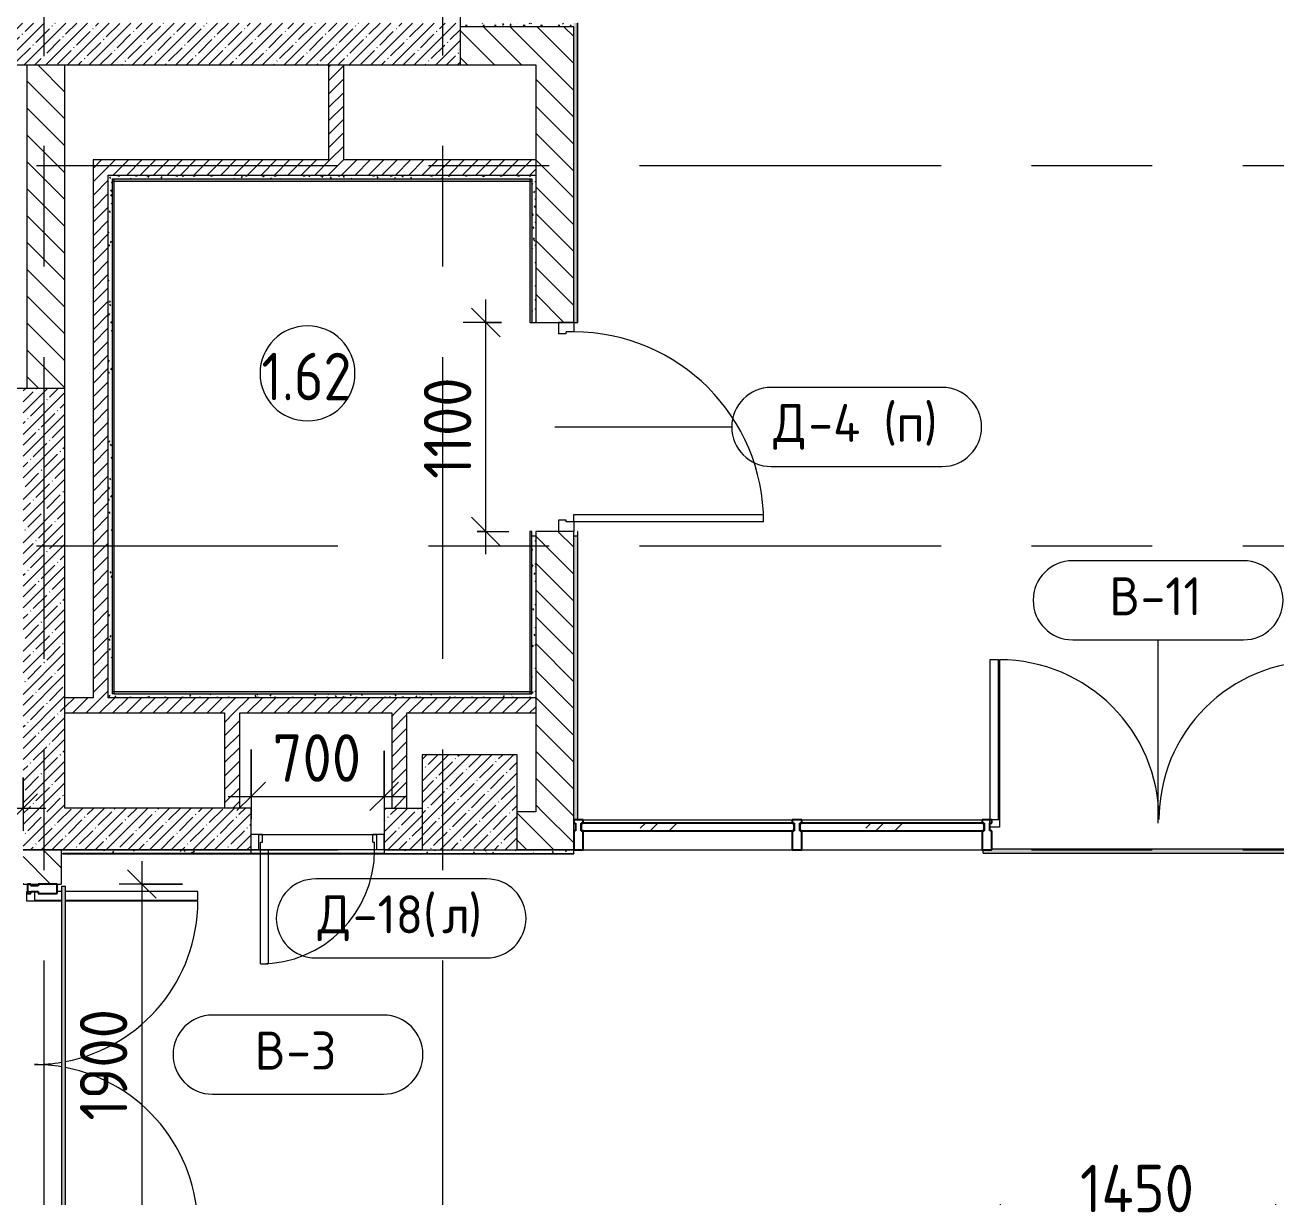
# Model space of a CAD drawing. Header units: millimetres. Extents: x 81459 to 274965, y -8553 to 29000.
# Drawn here: x 98510 to 105095, y 11573 to 17740 of the extents above; entities that cross this region are included whole.
import ezdxf

# ---------------------------------------------------------------- set-up
doc = ezdxf.new("R2010")
doc.units = ezdxf.units.MM
doc.linetypes.add('Осевая', pattern=[3175, 635, -476.25, 1587.5, -476.25])
for name, color, linetype, lineweight in [('A-ANNO-DIMS', 7, 'Continuous', 9), ('A-ANNO-DIMS-100', 7, 'Continuous', 9), ('A-AREA-IDEN', 7, 'Continuous', 9), ('A-DETL-GENF', 7, 'Continuous', 9), ('A-DOOR-IDEN', 7, 'Continuous', 9), ('A-GLAZ-CURT', 7, 'Continuous', 9), ('A-GLAZ-CURT-1', 7, 'Continuous', 25), ('A-GLAZ-CWMG', 7, 'Continuous', 9), ('A-GLAZ-CWMG-1', 7, 'Continuous', 25), ('A-WALL', 7, 'Continuous', 9), ('I-WALL', 7, 'Continuous', 9), ('S-COLS', 7, 'Continuous', 9), ('Ограждение', 7, 'Continuous', 9), ('Оси-2', 7, 'Осевая', 9), ('Поручни', 7, 'Continuous', 9)]:
    doc.layers.add(name, color=color, linetype=linetype, lineweight=lineweight)
for name, color, linetype, lineweight, true_color in [('A-DOOR-1', 1, 'Continuous', 9, 0xff0000), ('A-DOOR-2', 1, 'Continuous', 13, 0xff0000), ('A-DOOR-FRAM-1', 1, 'Continuous', 13, 0xff0000), ('A-DOOR-FRAM-2', 1, 'Continuous', 9, 0xff0000), ('A-WALL-1', 7, 'Continuous', 9, 0x3c3c3c), ('A-WALL-FNSH-1', 7, 'Continuous', 9, 0x3c3c3c)]:
    doc.layers.add(name, color=color, linetype=linetype, lineweight=lineweight, true_color=true_color)
doc.styles.add('GOST Common', font='GOST_Common.ttf', dxfattribs={"height": 200})
doc.styles.add('GOST Common_1', font='GOST_Common.ttf', dxfattribs={"width": 0.9, "height": 250})
doc.styles.add('ISOCPEUR', font='isocpeur.ttf', dxfattribs={"width": 0.9, "height": 250})
doc.dimstyles.new('ISO-2_5_0_9К_БОЛЬШОЙ', dxfattribs={"dimscale": 304.8, "dimtxt": 248.995294, "dimasz": 0.492126, "dimexe": 0.393701, "dimexo": 0.984252, "dimgap": 0, "dimtad": 1, "dimdec": 0, "dimrnd": 10, "dimzin": 0, "dimdsep": 46, "dimtxsty": 'ISOCPEUR', "dimblk1": 'OBLIQUE', "dimblk2": 'OBLIQUE', "dimsah": 1, "dimcen": 0.09, "dimdle": 0.393701, "dimazin": 0, "dimtfac": 1, "dimtdec": 4, "dimtix": 1, "dimtmove": 0, "dimatfit": 3, "dimfxl": 1, "dimtvp": 1, "dimtolj": 1, "dimtzin": 0, "dimarcsym": 2})
pattern_1 = [(135, (0, 0), (-70.71068, -70.71068), [])]
pattern_2 = [(45, (0, 0), (-57.024626, 57.024626), []), (45, (57.025, 0), (-57.024626, 57.024626), [100.806, -20.161, 3.353, -16.808])]
pattern_3 = [(45, (0, 0), (-35.35534, 35.35534), [])]
pattern_4 = [(0, (0, 0), (121.92, 30.48), [10.058, -81.382, 10.058, -81.382, -487.68]), (0, (0, 0), (121.92, 30.48), [-182.88, 10.058, -172.822, 10.058, -81.382, -213.36]), (0, (0, 0), (121.92, 30.48), [-457.2, 10.058, -50.902, 10.058, -142.342]), (120, (45.72, 15.24), (-87.356454, 90.345817), [10.058, -81.382, 10.058, -81.382, -487.68]), (120, (45.72, 15.24), (-87.356454, 90.345817), [-182.88, 10.058, -172.822, 10.058, -81.382, -213.36]), (120, (45.72, 15.24), (-87.356454, 90.345817), [-457.2, 10.058, -50.902, 10.058, -142.342]), (240, (60.96, 76.2), (-34.563546, -120.825817), [10.058, -81.382, 10.058, -81.382, -487.68]), (240, (60.96, 76.2), (-34.563546, -120.825817), [-182.88, 10.058, -172.822, 10.058, -81.382, -213.36]), (240, (60.96, 76.2), (-34.563546, -120.825817), [-457.2, 10.058, -50.902, 10.058, -142.342])]

# ---------------------------------------------------------------- blocks, each defined once
blk = doc.blocks.new('110_Дверь_СКБ_1Ст_Внутренняя1 - Д-4 1100x2100h_су мгн-31800557-План заполнения и маркировки дверных проемов 1 этажа в осях 23_1-33')
at = {"layer": 'A-DOOR-1'}
blk.add_arc((512.5, 100), 1000, 90, 180, dxfattribs=at)
at = {"layer": 'A-DOOR-2'}
for p, q in [((512.5, 1100), (472.5, 1100)), ((472.5, 100), (472.5, 1100)), ((512.5, 1100), (512.5, 100)), ((512.5, 100), (472.5, 100))]:
    blk.add_line(p, q, dxfattribs=at)
at = {"layer": 'A-DOOR-FRAM-1'}
for p, q in [((-537.5, 100), (-537.5, 20)), ((-537.5, 100), (-487.5, 100)), ((-487.5, 100), (-487.5, 60)), ((512.5, 100), (512.5, 60)), ((512.5, 100), (562.5, 100)), ((562.5, 100), (562.5, 20)), ((-537.5, 20), (-477.5, 20)), ((-477.5, 60), (-487.5, 60)), ((-477.5, 60), (-477.5, 20)), ((502.5, 60), (502.5, 20)), ((512.5, 60), (502.5, 60)), ((502.5, 20), (562.5, 20))]:
    blk.add_line(p, q, dxfattribs=at)
blk = doc.blocks.new('110_Дверь_СКБ_1Ст - д-18 700x2100h_Технический шкаф ЭОМ и СС-23279316-План заполнения и маркировки дверных проемов 1 этажа в осях 23_1-33')
at = {"layer": 'A-DOOR-1'}
blk.add_arc((312.5, 110), 600, 90, 180, dxfattribs=at)
at = {"layer": 'A-DOOR-2'}
for p, q in [((312.5, 710), (272.5, 710)), ((272.5, 110), (272.5, 710)), ((312.5, 710), (312.5, 110)), ((312.5, 110), (272.5, 110))]:
    blk.add_line(p, q, dxfattribs=at)
at = {"layer": 'A-DOOR-FRAM-1'}
for p, q in [((-337.5, 110), (-337.5, 30)), ((-337.5, 110), (-287.5, 110)), ((-287.5, 110), (-287.5, 70)), ((-277.5, 70), (-287.5, 70)), ((-277.5, 70), (-277.5, 30)), ((302.5, 70), (302.5, 30)), ((312.5, 70), (302.5, 70)), ((312.5, 110), (312.5, 70)), ((312.5, 110), (362.5, 110)), ((362.5, 110), (362.5, 30)), ((-337.5, 30), (-277.5, 30)), ((302.5, 30), (362.5, 30))]:
    blk.add_line(p, q, dxfattribs=at)
at = {"layer": 'A-DOOR-FRAM-2'}
for p, q in [((-297.5, 30), (-297.5, 110)), ((-297.5, 110), (322.5, 110)), ((322.5, 110), (322.5, 30)), ((322.5, 30), (-297.5, 30))]:
    blk.add_line(p, q, dxfattribs=at)
blk = doc.blocks.new('Дверь_Витражная_остекление_ - ВВ-11 остекление-32352627-План заполнения и маркировки дверных проемов 1 этажа в осях 23_1-33')
at = {"layer": 'A-DETL-GENF'}
for p, q in [((-790.5, -20), (-835.5, -20)), ((-835.5, -20), (-835.5, -851)), ((-790.5, -851), (-790.5, -20)), ((840.5, -20), (840.5, -860)), ((885.5, -860), (885.5, -20)), ((-835.5, -851), (-790.5, -851)), ((840.5, -860), (885.5, -860))]:
    blk.add_line(p, q, dxfattribs=at)
at = {"layer": 'A-DOOR-1'}
for p, q in [((-835.5, -851), (-835.5, -20)), ((835.5, -860), (835.5, -20))]:
    blk.add_line(p, q, dxfattribs=at)
for centre, radius, start, end in [((-835.5, -20), 831, 270, 0), ((835.5, -20), 840, 180, 270)]:
    blk.add_arc(centre, radius, start, end, dxfattribs=at)
at = {"layer": 'A-DOOR-2'}
for p, q in [((-885.5, 20), (-835.5, 20)), ((-885.5, -20), (-885.5, 20)), ((-835.5, 20), (-835.5, -20)), ((835.5, 20), (885.5, 20)), ((835.5, -20), (835.5, 20)), ((885.5, 20), (885.5, -20)), ((-835.5, -20), (-885.5, -20)), ((885.5, -20), (835.5, -20))]:
    blk.add_line(p, q, dxfattribs=at)
blk = doc.blocks.new('Прямоугольный импост - Импост структурный с накладкой - 160мм Темный-30756008-План заполнения и маркировки дверных проемов 1 этажа в осях 23_1-33')
at = {"layer": 'A-GLAZ-CWMG-1'}
for p, q in [((-50, 0), (-50, 17)), ((-50, 17), (0, 17)), ((-40, 0), (-50, 0)), ((-40, -40), (-40, 0)), ((0, 0), (-10, 0)), ((-10, 0), (-10, -40)), ((0, 17), (0, 0)), ((-50, -140), (-50, -40)), ((-50, -40), (-40, -40)), ((-10, -40), (0, -40)), ((0, -40), (0, -140)), ((0, -140), (-50, -140))]:
    blk.add_line(p, q, dxfattribs=at)
blk = doc.blocks.new('Системная панель - Стекло - 40мм-32352622-План заполнения и маркировки дверных проемов 1 этажа в осях 23_1-33')
at = {"layer": 'A-GLAZ-CURT'}
h = blk.add_hatch(dxfattribs=at)
h.set_pattern_fill('FP_18', color=256, style=0, pattern_type=2)
h.set_pattern_definition([(225, (103174, 13440), (282.8427, -282.8427), [200, -600]), (225, (103374, 13540), (282.8427, -282.8427), [600, -200]), (225, (102974, 13640), (282.8427, -282.8427), [200, -600])])
h.paths.add_polyline_path([(-485, 40), (-485, 0), (485, 0), (485, 40), (-106.6, 40)])
at = {"layer": 'A-GLAZ-CURT-1'}
for p, q in [((485, 40), (-485, 40)), ((-485, 40), (-485, 0)), ((-485, 0), (485, 0)), ((485, 0), (485, 40))]:
    blk.add_line(p, q, dxfattribs=at)
blk = doc.blocks.new('Прямоугольный импост - Импост структурный с накладкой - 160мм Темный-32352618-План заполнения и маркировки дверных проемов 1 этажа в осях 23_1-33')
at = {"layer": 'A-GLAZ-CWMG'}
for p, q in [((102599, 13557), (103549, 13557)), ((102599, 13400), (103549, 13400))]:
    blk.add_line(p, q, dxfattribs=at)
blk = doc.blocks.new('Прямоугольный импост - Импост структурный с накладкой - 160мм Темный-30755591-План заполнения и маркировки дверных проемов 1 этажа в осях 23_1-33')
at = {"layer": 'A-GLAZ-CWMG-1'}
for p, q in [((-25, 0), (-25, 17)), ((-25, 17), (25, 17)), ((-15, 0), (-25, 0)), ((-15, -40), (-15, 0)), ((25, 0), (15, 0)), ((15, 0), (15, -40)), ((25, 17), (25, 0)), ((-25, -140), (-25, -40)), ((-25, -40), (-15, -40)), ((15, -40), (25, -40)), ((25, -40), (25, -140)), ((25, -140), (-25, -140))]:
    blk.add_line(p, q, dxfattribs=at)
blk = doc.blocks.new('Системная панель - Стекло - 40мм-32352614-План заполнения и маркировки дверных проемов 1 этажа в осях 23_1-33')
at = {"layer": 'A-GLAZ-CURT'}
h = blk.add_hatch(dxfattribs=at)
h.set_pattern_fill('FP_19', color=256, style=0, pattern_type=2)
h.set_pattern_definition([(225, (102098.5, 13440), (282.8427, -282.8427), [200, -600]), (225, (102298.5, 13540), (282.8427, -282.8427), [600, -200]), (225, (101898.5, 13640), (282.8427, -282.8427), [200, -600])])
h.paths.add_polyline_path([(-560.5, 40), (-560.5, 0), (560.5, 0), (560.5, 40), (147.2, 40)])
at = {"layer": 'A-GLAZ-CURT-1'}
for p, q in [((560.5, 40), (-560.5, 40)), ((-560.5, 40), (-560.5, 0)), ((560.5, 0), (560.5, 40)), ((-560.5, 0), (560.5, 0))]:
    blk.add_line(p, q, dxfattribs=at)
blk = doc.blocks.new('Прямоугольный импост - Импост структурный с накладкой - 160мм Темный-32352612-План заполнения и маркировки дверных проемов 1 этажа в осях 23_1-33')
at = {"layer": 'A-GLAZ-CWMG'}
for p, q in [((101448, 13557), (102549, 13557)), ((101448, 13400), (102549, 13400))]:
    blk.add_line(p, q, dxfattribs=at)
blk = doc.blocks.new('BSC_Колонна _Прямоугольная - 500х500-17857564-План заполнения и маркировки дверных проемов 1 этажа в осях 23_1-33')
at = {"layer": 'S-COLS'}
h = blk.add_hatch(dxfattribs=at)
h.set_pattern_fill('FP_28', color=256, style=0, pattern_type=2)
h.set_pattern_definition([(45, (-100850, -13650), (-57.024626, 57.024626), []), (45, (-100792.975, -13650), (-57.024626, 57.024626), [100.806, -20.161, 3.353, -16.808])])
h.paths.add_polyline_path([(-250, -250), (250, -250), (250, 250), (-250, 250)])
for p, q in [((250, 250), (-250, 250)), ((-250, 250), (-250, -250)), ((250, -250), (250, 250)), ((-250, -250), (250, -250))]:
    blk.add_line(p, q, dxfattribs=at)
blk = doc.blocks.new('Дверь_Витражная_остекление_ - ВВ-7 остекление-32349468-План заполнения и маркировки дверных проемов 1 этажа в осях 23_1-33')
at = {"layer": 'A-DETL-GENF'}
for p, q in [((-815, -20), (-860, -20)), ((-860, -20), (-860, -880)), ((-815, -162.6), (-815, -20)), ((865, -20), (865, -162.6)), ((-815, -880), (-815, -182.6)), ((865, -182.6), (865, -880)), ((910, -162.6), (910, -140)), ((910, -880), (910, -182.6)), ((-860, -880), (-815, -880)), ((865, -880), (910, -880))]:
    blk.add_line(p, q, dxfattribs=at)
at = {"layer": 'A-DOOR-1'}
for p, q in [((-860, -880), (-860, -20)), ((860, -162.6), (860, -20)), ((860, -880), (860, -182.6))]:
    blk.add_line(p, q, dxfattribs=at)
for centre, start, end in [((-860, -20), 350.4402, 0), ((860, -20), 180, 189.5598), ((-860, -20), 270, 349.07542), ((860, -20), 190.92458, 270)]:
    blk.add_arc(centre, 860, start, end, dxfattribs=at)
at = {"layer": 'A-DOOR-2'}
for p, q in [((-910, 20), (-860, 20)), ((-910, -20), (-910, 20)), ((-860, 20), (-860, -20)), ((860, 20), (910, 20)), ((860, -20), (860, 20)), ((910, 20), (910, -20)), ((-860, -20), (-910, -20)), ((910, -20), (860, -20))]:
    blk.add_line(p, q, dxfattribs=at)
blk = doc.blocks.new('Прямоугольный импост - Импост структурный с накладкой - 160мм Темный-32348142-План заполнения и маркировки дверных проемов 1 этажа в осях 23_1-33')
at = {"layer": 'A-GLAZ-CWMG-1'}
for p, q in [((0, 17), (-50, 17)), ((-50, 17), (-50, 0)), ((-50, 0), (-40, 0)), ((-40, 0), (-40, -40)), ((-10, -40), (-10, 0)), ((-10, 0), (0, 0)), ((0, 0), (0, 17)), ((-40, -40), (-50, -40)), ((-50, -40), (-50, -140)), ((0, -40), (-10, -40)), ((0, -140), (0, -40)), ((-50, -140), (0, -140))]:
    blk.add_line(p, q, dxfattribs=at)
blk = doc.blocks.new('Ограждение - Ограждение-33049890-План заполнения и маркировки дверных проемов 1 этажа в осях 23_1-33')
at = {"layer": 'Ограждение'}
blk.add_hatch(color=256, dxfattribs=at).paths.add_polyline_path([(105333.5, 13382.9), (105333.5, 13402.9), (103599, 13402.9), (103599, 13400), (103553.5, 13400), (103553.5, 13382.9), (104509.9, 13382.9)])
at = {"layer": 'Поручни'}
for p, q in [((103553.5, 13382.9), (103553.5, 13400)), ((103553.5, 13382.9), (105333.5, 13382.9)), ((105333.5, 13402.9), (103599, 13402.9)), ((105333.5, 13402.9), (105333.5, 13382.9))]:
    blk.add_line(p, q, dxfattribs=at)
blk = doc.blocks.new('Ограждение - Ограждение-33123415-План заполнения и маркировки дверных проемов 1 этажа в осях 23_1-33')
at = {"layer": 'Ограждение'}
blk.add_hatch(color=256, dxfattribs=at).paths.add_polyline_path([(98722.2, 11429.5), (98722.2, 13209.5), (98702.2, 13209.5), (98702.2, 11429.5)])
at = {"layer": 'Поручни'}
for p, q in [((98702.2, 13209.5), (98722.2, 13209.5)), ((98702.2, 13209.5), (98702.2, 11429.5)), ((98722.2, 11429.5), (98722.2, 13209.5)), ((98722.2, 11429.5), (98702.2, 11429.5))]:
    blk.add_line(p, q, dxfattribs=at)
blk = doc.blocks.new('М_двери - Типоразмер_рамка-25223575-План заполнения и маркировки дверных проемов 1 этажа в осях 23_1-33')
at = {"layer": 'A-DOOR-IDEN'}
for p, q in [((4.496, 2.08), (-4.496, 2.08)), ((-4.496, -2.08), (4.496, -2.08))]:
    blk.add_line(p, q, dxfattribs=at)
for centre, start, end in [((-4.496, 0), 90, 270), ((4.496, 0), 270, 90)]:
    blk.add_arc(centre, 2.08, start, end, dxfattribs=at)
blk = doc.blocks.new('Марка_Помещения - Номер-25198446-План заполнения и маркировки дверных проемов 1 этажа в осях 23_1-33')
at = {"layer": 'A-AREA-IDEN'}
for start, end in [(360, 180), (180, 360)]:
    blk.add_arc((0, 0), 2.5, start, end, dxfattribs=at)
blk = doc.blocks.new('DIMBLOCK29-План заполнения и маркировки дверных проемов 1 этажа в осях 23_1-33')
at = {"layer": 'A-ANNO-DIMS-100'}
for p, q in [((99700, 13928), (99700, 13561.4)), ((99700, 13681.4), (99700, 13928)), ((100400, 13920), (100400, 13561.4)), ((100400, 13681.4), (100400, 13920)), ((99580, 13681.4), (100520, 13681.4))]:
    blk.add_line(p, q, dxfattribs=at)
at = {"layer": 'A-ANNO-DIMS-100', "lineweight": 20}
for p, q in [((99700, 13681.4), (99775, 13756.4)), ((100400, 13681.4), (100475, 13756.4)), ((99700, 13681.4), (99625, 13606.4)), ((100400, 13681.4), (100325, 13606.4))]:
    blk.add_line(p, q, dxfattribs=at)
at = {"layer": 'A-ANNO-DIMS-100', "color": 0, "insert": (99813, 14008), "char_height": 250, "width": 568.858, "attachment_point": 1, "line_spacing_factor": 1.149209, "style": 'ISOCPEUR'}
blk.add_mtext('700', dxfattribs=at)
blk = doc.blocks.new('_Oblique')
at = {"color": 0, "linetype": 'ByBlock', "lineweight": -2}
blk.add_line((-0.5, -0.5), (0.5, 0.5), dxfattribs=at)
blk = doc.blocks.new('DIMBLOCK31-План заполнения и маркировки дверных проемов 1 этажа в осях 23_1-33')
at = {"layer": 'A-ANNO-DIMS-100'}
for p, q in [((97800, 13860), (97800, 13499.9)), ((97800, 13619.9), (97800, 13860)), ((98500, 13780), (98500, 13499.9)), ((98500, 13619.9), (98500, 13780)), ((97680, 13619.9), (98620, 13619.9))]:
    blk.add_line(p, q, dxfattribs=at)
at = {"layer": 'A-ANNO-DIMS-100', "lineweight": 20}
for p, q in [((97800, 13619.9), (97875, 13694.9)), ((98500, 13619.9), (98575, 13694.9)), ((97800, 13619.9), (97725, 13544.9)), ((98500, 13619.9), (98425, 13544.9))]:
    blk.add_line(p, q, dxfattribs=at)
at = {"layer": 'A-ANNO-DIMS-100', "color": 0, "insert": (97913, 13946.5), "char_height": 250, "width": 568.858, "attachment_point": 1, "line_spacing_factor": 1.149209, "style": 'ISOCPEUR'}
blk.add_mtext('700', dxfattribs=at)
blk = doc.blocks.new('DIMBLOCK53-План заполнения и маркировки дверных проемов 1 этажа в осях 23_1-33')
at = {"layer": 'A-ANNO-DIMS-100'}
for p, q in [((100935.9, 14955), (100935.9, 16295)), ((101018, 16175), (100815.9, 16175)), ((100935.9, 16175), (101018, 16175)), ((100890, 15075), (101055.9, 15075)), ((100935.9, 15075), (100890, 15075))]:
    blk.add_line(p, q, dxfattribs=at)
at = {"layer": 'A-ANNO-DIMS-100', "lineweight": 20}
for p, q in [((100935.9, 16175), (100860.9, 16250)), ((100935.9, 16175), (101010.9, 16100)), ((100935.9, 15075), (100860.9, 15150)), ((100935.9, 15075), (101010.9, 15000))]:
    blk.add_line(p, q, dxfattribs=at)
at = {"layer": 'A-ANNO-DIMS-100', "color": 0, "insert": (100609.3, 15352.1), "char_height": 250, "width": 655.049, "attachment_point": 1, "rotation": 90, "line_spacing_factor": 1.149209, "style": 'ISOCPEUR'}
blk.add_mtext('1100', dxfattribs=at)
blk = doc.blocks.new('DIMBLOCK57-План заполнения и маркировки дверных проемов 1 этажа в осях 23_1-33')
at = {"layer": 'A-ANNO-DIMS-100'}
for p, q in [((103645, 11222.1), (103645, 11536.1)), ((105095, 11222.1), (105095, 11536.1)), ((103525, 11416.1), (105215, 11416.1)), ((103645, 11416.1), (103645, 11222.1)), ((105095, 11416.1), (105095, 11222.1))]:
    blk.add_line(p, q, dxfattribs=at)
at = {"layer": 'A-ANNO-DIMS-100', "lineweight": 20}
for p, q in [((103645, 11416.1), (103720, 11491.1)), ((105095, 11416.1), (105170, 11491.1)), ((103645, 11416.1), (103570, 11341.1)), ((105095, 11416.1), (105020, 11341.1))]:
    blk.add_line(p, q, dxfattribs=at)
at = {"layer": 'A-ANNO-DIMS-100', "color": 0, "insert": (104063.5, 11742.7), "char_height": 250, "width": 735.494, "attachment_point": 1, "line_spacing_factor": 1.149209, "style": 'ISOCPEUR'}
blk.add_mtext('1450', dxfattribs=at)
blk = doc.blocks.new('DIMBLOCK60-План заполнения и маркировки дверных проемов 1 этажа в осях 23_1-33')
at = {"layer": 'A-ANNO-DIMS-100'}
for p, q in [((99125.1, 13340), (99125.1, 11200)), ((99339.6, 13220), (99005.1, 13220)), ((99125.1, 13220), (99339.6, 13220)), ((98931.2, 11320), (99245.1, 11320)), ((99125.1, 11320), (98931.2, 11320))]:
    blk.add_line(p, q, dxfattribs=at)
at = {"layer": 'A-ANNO-DIMS-100', "lineweight": 20}
for p, q in [((99125.1, 13220), (99050.1, 13295)), ((99125.1, 13220), (99200.1, 13145)), ((99125.1, 11320), (99050.1, 11395)), ((99125.1, 11320), (99200.1, 11245))]:
    blk.add_line(p, q, dxfattribs=at)
at = {"layer": 'A-ANNO-DIMS-100', "color": 0, "insert": (98798.5, 11975.5), "char_height": 250, "width": 706.764, "attachment_point": 1, "rotation": 90, "line_spacing_factor": 1.149209, "style": 'ISOCPEUR'}
blk.add_mtext('1900', dxfattribs=at)

msp = doc.modelspace()

# ---------------------------------------------------------------- hatches: boundary and pattern name
at = {"layer": 'I-WALL'}
h = msp.add_hatch(dxfattribs=at)
h.set_pattern_fill('FP_2', color=256, style=0, pattern_type=2)
h.set_pattern_definition(pattern_2)
h.paths.add_polyline_path([(100108, 17530), (100800, 17530), (100800, 17750), (94800, 17750), (94800, 17530), (98720, 17530)])
h = msp.add_hatch(dxfattribs=at)
h.set_pattern_fill('FP_31', color=256, style=0, pattern_type=2)
h.set_pattern_definition(pattern_4)
h.paths.add_polyline_path([(101398, 17730), (101398, 17750), (100800, 17750), (100800, 17730)])
h = msp.add_hatch(dxfattribs=at)
h.set_pattern_fill('FP_4', color=256, style=0, pattern_type=2)
h.set_pattern_definition(pattern_1)
h.paths.add_polyline_path([(101198, 17530), (101398, 17530), (101398, 17730), (100800, 17730), (100800, 17530)])
h = msp.add_hatch(dxfattribs=at)
h.set_pattern_fill('FP_31', color=256, style=0, pattern_type=2)
h.set_pattern_definition(pattern_4)
h.paths.add_polyline_path([(101418, 13557), (101418, 15050), (101398, 15050), (101398, 13557)])
h.paths.add_polyline_path([(101418, 16175), (101418, 17750), (101398, 17750), (101398, 16175)])
h = msp.add_hatch(dxfattribs=at)
h.set_pattern_fill('FP_4', color=256, style=0, pattern_type=2)
h.set_pattern_definition(pattern_1)
h.paths.add_polyline_path([(98720, 15830), (98720, 17530), (98520, 17530), (98520, 15830)])
h = msp.add_hatch(dxfattribs=at)
h.set_pattern_fill('FP_3', color=256, style=0, pattern_type=2)
h.set_pattern_definition(pattern_3)
h.paths.add_polyline_path([(100188, 17030), (100188, 17530), (100108, 17530), (100108, 17030)])
h = msp.add_hatch(dxfattribs=at)
h.set_pattern_fill('FP_4', color=256, style=0, pattern_type=2)
h.set_pattern_definition(pattern_1)
h.paths.add_polyline_path([(101198, 13600), (101398, 13600), (101398, 15075), (101198, 15075), (101198, 14120)])
h.paths.add_polyline_path([(101398, 16175), (101398, 17530), (101198, 17530), (101198, 16175)])
h = msp.add_hatch(dxfattribs=at)
h.set_pattern_fill('FP_3', color=256, style=0, pattern_type=2)
h.set_pattern_definition(pattern_3)
h.paths.add_polyline_path([(98868, 14200), (98948, 14200), (98948, 17030), (98868, 17030), (98868, 14835.1)])
h = msp.add_hatch(dxfattribs=at)
h.set_pattern_fill('FP_3', color=256, style=0, pattern_type=2)
h.set_pattern_definition(pattern_3)
h.paths.add_polyline_path([(101198, 16950), (101198, 17030), (98948, 17030), (98948, 16950), (100522.1, 16950)])
h = msp.add_hatch(dxfattribs=at)
h.set_pattern_fill('FP_31', color=256, style=0, pattern_type=2)
h.set_pattern_definition(pattern_4)
h.paths.add_polyline_path([(101178, 16930), (101178, 16950), (98948, 16950), (98948, 16930), (101167, 16930)])
h = msp.add_hatch(dxfattribs=at)
h.set_pattern_fill('FP_31', color=256, style=0, pattern_type=2)
h.set_pattern_definition(pattern_4)
h.paths.add_polyline_path([(98948, 14200), (98968, 14200), (98968, 16930), (98948, 16930), (98948, 14835.1)])
for points in [[(101178, 16919), (101178, 16930), (98968, 16930), (98968, 16919), (100522.1, 16919)], [(98968, 14220), (98979, 14220), (98979, 16930), (98968, 16930), (98968, 14835.1)], [(101178, 14220), (101178, 14231), (98968, 14231), (98968, 14220), (100522.1, 14220)]]:
    msp.add_hatch(color=256, dxfattribs=at).paths.add_polyline_path(points)
h = msp.add_hatch(color=256, dxfattribs=at)
h.paths.add_polyline_path([(101167, 14220), (101178, 14220), (101178, 15075), (101167, 15075), (101167, 14835.1)])
h.paths.add_polyline_path([(101167, 16175), (101178, 16175), (101178, 16930), (101167, 16930)])
h = msp.add_hatch(dxfattribs=at)
h.set_pattern_fill('FP_31', color=256, style=0, pattern_type=2)
h.set_pattern_definition(pattern_4)
h.paths.add_polyline_path([(101178, 14220), (101198, 14220), (101198, 15050), (101178, 15050), (101178, 14231)])
h.paths.add_polyline_path([(101198, 16175), (101198, 16950), (101178, 16950), (101178, 16175)])
h = msp.add_hatch(dxfattribs=at)
h.set_pattern_fill('FP_2', color=256, style=0, pattern_type=2)
h.set_pattern_definition(pattern_2)
h.paths.add_polyline_path([(98500, 13620), (98720, 13620), (98720, 15830), (98500, 15830), (98500, 14040)])
h = msp.add_hatch(dxfattribs=at)
h.set_pattern_fill('FP_3', color=256, style=0, pattern_type=2)
h.set_pattern_definition(pattern_3)
h.paths.add_polyline_path([(101198, 14120), (101198, 14200), (98720, 14200), (98720, 14120), (100522.1, 14120)])
h = msp.add_hatch(dxfattribs=at)
h.set_pattern_fill('FP_31', color=256, style=0, pattern_type=2)
h.set_pattern_definition(pattern_4)
h.paths.add_polyline_path([(100522.1, 14200), (101198, 14200), (101198, 14220), (98968, 14220), (98968, 14200), (99192.8, 14200)])
h = msp.add_hatch(dxfattribs=at)
h.set_pattern_fill('FP_3', color=256, style=0, pattern_type=2)
h.set_pattern_definition(pattern_3)
h.paths.add_polyline_path([(99640, 13620), (99640, 14120), (99560, 14120), (99560, 13620)])
h = msp.add_hatch(dxfattribs=at)
h.set_pattern_fill('FP_3', color=256, style=0, pattern_type=2)
h.set_pattern_definition(pattern_3)
h.paths.add_polyline_path([(100520, 13620), (100520, 14120), (100440, 14120), (100440, 13620)])
h = msp.add_hatch(dxfattribs=at)
h.set_pattern_fill('FP_2', color=256, style=0, pattern_type=2)
h.set_pattern_definition(pattern_2)
h.paths.add_polyline_path([(100600, 13400), (100600, 13620), (100400, 13620), (100400, 13400), (100522.1, 13400)])
h.paths.add_polyline_path([(98500, 13400), (99700, 13400), (99700, 13620), (98500, 13620), (98500, 13617.1)])
h = msp.add_hatch(dxfattribs=at)
h.set_pattern_fill('FP_4', color=256, style=0, pattern_type=2)
h.set_pattern_definition(pattern_1)
h.paths.add_polyline_path([(110550, 13400), (110550, 13600), (109829, 13600), (109829, 13400)])
h.paths.add_polyline_path([(105550, 13400), (105550, 13600), (105400, 13600), (105400, 13400)])
h.paths.add_polyline_path([(106610, 13400), (106610, 13600), (106050, 13600), (106051, 13400)])
h.paths.add_polyline_path([(101100, 13400), (101398, 13400), (101398, 13600), (101100, 13600)])
h = msp.add_hatch(dxfattribs=at)
h.set_pattern_fill('FP_4', color=256, style=0, pattern_type=2)
h.set_pattern_definition(pattern_1)
h.paths.add_polyline_path([(98500, 10600), (98700, 10600), (98700, 11320), (98500, 11320), (98500, 11120)])
h.paths.add_polyline_path([(98700, 13220), (98700, 13400), (98500, 13400), (98500, 13220)])
h = msp.add_hatch(dxfattribs=at)
h.set_pattern_fill('FP_31', color=256, style=0, pattern_type=2)
h.set_pattern_definition(pattern_4)
h.paths.add_polyline_path([(101100, 13380), (101399, 13380), (101398, 13400), (100400, 13400), (100400, 13380), (100600, 13380)])
h.paths.add_polyline_path([(99700, 13380), (99700, 13400), (98700, 13400), (98700, 13380), (99192.8, 13380)])

# ---------------------------------------------------------------- linework, layer by layer
at = {"layer": 'A-DOOR-IDEN'}
for p, q in [((101298, 15625), (102229.9, 15625)), ((104474.5, 13540), (104474.5, 14504.9))]:
    msp.add_line(p, q, dxfattribs=at)
at = {"layer": 'A-WALL'}
for p, q in [((98968, 16930), (101178, 16930)), ((98968, 16930), (98968, 14220)), ((101178, 14220), (101178, 15050)), ((98979, 14220), (98968, 14220)), ((100400, 13620), (100600, 13620)), ((100400, 13380), (101398, 13380)), ((101100, 13400), (101398, 13400)), ((101398, 13400), (101100, 13400))]:
    msp.add_line(p, q, dxfattribs=at)
at = {"layer": 'A-WALL-1'}
for p, q in [((100800, 20791.5), (100800, 17530)), ((101398, 17730), (100800, 17730)), ((101398, 16175), (101398, 17730)), ((101418, 16175), (101418, 17750)), ((97720, 17530), (101198, 17530)), ((98520, 17530), (98520, 15830)), ((98720, 13620), (98720, 17530)), ((100108, 17530), (100108, 17030)), ((100188, 17030), (100188, 17530)), ((101198, 17530), (101198, 16175)), ((100108, 17030), (98868, 17030)), ((98868, 17030), (98868, 14200)), ((101198, 17030), (100188, 17030)), ((98948, 16950), (101198, 16950)), ((98948, 14200), (98948, 16950)), ((101178, 16930), (101178, 16175)), ((101178, 16175), (101418, 16175)), ((97720, 15830), (98720, 15830)), ((101198, 15050), (101178, 15050)), ((101198, 15075), (101198, 13600)), ((101398, 15075), (101198, 15075)), ((101398, 13400), (101398, 15075)), ((101418, 15050), (101398, 15050)), ((98868, 14200), (98720, 14200)), ((101198, 14200), (98948, 14200)), ((98720, 14120), (99560, 14120)), ((99560, 14120), (99560, 13620)), ((99640, 14120), (100440, 14120)), ((99640, 13620), (99640, 14120)), ((100440, 14120), (100440, 13620)), ((100520, 14120), (101198, 14120)), ((100520, 13620), (100520, 14120)), ((99700, 13620), (98720, 13620)), ((99700, 13400), (99700, 13620)), ((100400, 13620), (100400, 13400)), ((101198, 13600), (101100, 13600)), ((101398, 13557), (101418, 13557)), ((98500, 13400), (99700, 13400)), ((99700, 13400), (98500, 13400)), ((98700, 13400), (98700, 13220)), ((98700, 13380), (98710, 13380)), ((99700, 13380), (99700, 13400)), ((100400, 13400), (100600, 13400)), ((100600, 13400), (100400, 13400)), ((100400, 13400), (100400, 13380)), ((101399, 13400), (101398, 13400)), ((101398, 13380), (101398, 13379)), ((101398, 13379), (101399, 13379)), ((101399, 13379), (101399, 13400)), ((98500, 13220), (98700, 13220))]:
    msp.add_line(p, q, dxfattribs=at)
at = {"layer": 'A-WALL-FNSH-1'}
for p, q in [((101419, 16175), (101419, 17751)), ((98979, 14220), (98979, 16930)), ((101167, 16930), (101167, 16175)), ((98968, 16919), (101178, 16919)), ((101167, 16175), (101178, 16175)), ((101418, 16175), (101419, 16175)), ((101178, 15075), (101167, 15075)), ((101167, 15075), (101167, 14220)), ((101178, 15050), (101178, 15075)), ((101418, 15075), (101418, 13557)), ((101419, 15075), (101418, 15075)), ((101419, 13557), (101419, 15075)), ((101178, 14231), (98968, 14231)), ((98979, 14220), (101178, 14220)), ((101418, 13557), (101419, 13557)), ((100400, 13380), (98710, 13380)), ((98710, 13380), (98710, 13379)), ((98710, 13379), (101398, 13379))]:
    msp.add_line(p, q, dxfattribs=at)
at = {"layer": 'Оси-2'}
for p, q in [((100710, 593.7), (100710, 19528.3)), ((98610, 593.7), (98610, 19415.1)), ((84758.6, 17000), (122760, 17000)), ((84758.6, 15000), (122160, 15000)), ((84758.6, 13400), (119719, 13400))]:
    msp.add_line(p, q, dxfattribs=at)

# ---------------------------------------------------------------- block references
at = {"layer": 'A-AREA-IDEN', "xscale": 99.99999999999993, "yscale": 99.99999999999993, "zscale": 99.99999999999993}
msp.add_blockref('Марка_Помещения - Номер-25198446-План заполнения и маркировки дверных проемов 1 этажа в осях 23_1-33', (99996.8, 15907), dxfattribs=at)
at = {"layer": 'A-DOOR-1'}
for name, p, rotation in [('110_Дверь_СКБ_1Ст_Внутренняя1 - Д-4 1100x2100h_су мгн-31800557-План заполнения и маркировки дверных проемов 1 этажа в осях 23_1-33', (101298, 15637.5), 270), ('Дверь_Витражная_остекление_ - ВВ-11 остекление-32352627-План заполнения и маркировки дверных проемов 1 этажа в осях 23_1-33', (104474.5, 13540), 180), ('110_Дверь_СКБ_1Ст - д-18 700x2100h_Технический шкаф ЭОМ и СС-23279316-План заполнения и маркировки дверных проемов 1 этажа в осях 23_1-33', (100062.5, 13510), 180), ('Дверь_Витражная_остекление_ - ВВ-7 остекление-32349468-План заполнения и маркировки дверных проемов 1 этажа в осях 23_1-33', (98539.6, 12270), 89.99999999999993)]:
    msp.add_blockref(name, p, dxfattribs=dict(at, rotation=rotation))
at = {"layer": 'A-DOOR-IDEN', "xscale": 99.99999999999993, "yscale": 99.99999999999993, "zscale": 99.99999999999993}
for p in [(102887.6, 15625), (104474.5, 14712.9), (100489.8, 13039.1), (99946.8, 12322.4)]:
    msp.add_blockref('М_двери - Типоразмер_рамка-25223575-План заполнения и маркировки дверных проемов 1 этажа в осях 23_1-33', p, dxfattribs=at)
at = {"layer": 'A-GLAZ-CURT', "rotation": 180}
for name, p in [('Системная панель - Стекло - 40мм-32352614-План заполнения и маркировки дверных проемов 1 этажа в осях 23_1-33', (101998.5, 13540)), ('Системная панель - Стекло - 40мм-32352622-План заполнения и маркировки дверных проемов 1 этажа в осях 23_1-33', (103074, 13540))]:
    msp.add_blockref(name, p, dxfattribs=at)
at = {"layer": 'A-GLAZ-CWMG', "extrusion": (0, 0, -1)}
for name, p in [('Прямоугольный импост - Импост структурный с накладкой - 160мм Темный-30756008-План заполнения и маркировки дверных проемов 1 этажа в осях 23_1-33', (-101398, 13540)), ('Прямоугольный импост - Импост структурный с накладкой - 160мм Темный-30755591-План заполнения и маркировки дверных проемов 1 этажа в осях 23_1-33', (-102574, 13540)), ('Прямоугольный импост - Импост структурный с накладкой - 160мм Темный-30755591-План заполнения и маркировки дверных проемов 1 этажа в осях 23_1-33', (-103574, 13540))]:
    msp.add_blockref(name, p, dxfattribs=at)
at = {"layer": 'A-GLAZ-CWMG'}
for name in ['Прямоугольный импост - Импост структурный с накладкой - 160мм Темный-32352612-План заполнения и маркировки дверных проемов 1 этажа в осях 23_1-33', 'Прямоугольный импост - Импост структурный с накладкой - 160мм Темный-32352618-План заполнения и маркировки дверных проемов 1 этажа в осях 23_1-33']:
    msp.add_blockref(name, (0, 0), dxfattribs=at)
at = {"layer": 'A-GLAZ-CWMG', "rotation": 89.99999999999993}
msp.add_blockref('Прямоугольный импост - Импост структурный с накладкой - 160мм Темный-32348142-План заполнения и маркировки дверных проемов 1 этажа в осях 23_1-33', (98539.6, 13220), dxfattribs=at)
at = {"layer": 'S-COLS'}
msp.add_blockref('BSC_Колонна _Прямоугольная - 500х500-17857564-План заполнения и маркировки дверных проемов 1 этажа в осях 23_1-33', (100850, 13650), dxfattribs=at)
at = {"layer": 'Поручни'}
for name in ['Ограждение - Ограждение-33049890-План заполнения и маркировки дверных проемов 1 этажа в осях 23_1-33', 'Ограждение - Ограждение-33123415-План заполнения и маркировки дверных проемов 1 этажа в осях 23_1-33']:
    msp.add_blockref(name, (0, 0), dxfattribs=at)

# ---------------------------------------------------------------- texts
at = {"layer": 'A-AREA-IDEN', "insert": (99754.9, 16015.5), "char_height": 250, "width": 606.076, "attachment_point": 1, "style": 'GOST Common_1'}
msp.add_mtext('1.62', dxfattribs=at)
at = {"layer": 'A-DOOR-IDEN', "char_height": 200, "attachment_point": 1, "style": 'GOST Common'}
for s, insert, width in [('\\fGOST Common|b0|i0|c204|p34|;Д', (102448.3, 15746.2), 224.472), ('-4 (', (102633.5, 15746.2), 561.181), ('\\fGOST Common|b0|i0|c204|p34|;)', (103242.1, 15746.2), 96.202), ('\\fGOST Common|b0|i0|c204|p34|;п', (103096.6, 15746.2), 176.371), ('\\fGOST Common|b0|i0|c204|p34|;В', (104217.3, 14834.2), 200.422), ('-11', (104382.6, 14834.2), 416.877), ('-18(', (100235.8, 13160.4), 569.198), ('\\fGOST Common|b0|i0|c204|p34|;)', (100844.3, 13160.4), 96.202), ('\\fGOST Common|b0|i0|c204|p34|;Д', (100050.5, 13160.4), 224.472), ('\\fGOST Common|b0|i0|c204|p34|;л', (100705.4, 13160.4), 168.354), ('\\fGOST Common|b0|i0|c204|p34|;В', (99719.6, 12443.6), 200.422), ('-3', (99885, 12443.6), 344.726)]:
    msp.add_mtext(s, dxfattribs=dict(at, insert=insert, width=width))

# ---------------------------------------------------------------- dimensions: what is measured, and where the dimension line sits
at = {"layer": 'A-ANNO-DIMS'}
for base, p1, p2, override, picture, middle in [((100935.9, 16175), (101190, 15075), (101318, 16175), {"dimpost": '<>', "dimfxl": 1107.422232}, 'DIMBLOCK53-План заполнения и маркировки дверных проемов 1 этажа в осях 23_1-33', (100810.9, 15625)), ((99125.1, 11320), (99039.6, 13220), (99231.2, 11320), {"dimpost": '<>', "dimfxl": 1909.637629}, 'DIMBLOCK60-План заполнения и маркировки дверных проемов 1 этажа в осях 23_1-33', (99000.1, 12270))]:
    dim = msp.add_linear_dim(base=base, p1=p1, p2=p2, angle=90, dimstyle='ISO-2_5_0_9К_БОЛЬШОЙ', override=override, dxfattribs=at)
    dim.commit()
    dim.dimension.update_dxf_attribs({"geometry": picture, "text_midpoint": middle})
for base, p1, p2, override, picture, middle in [((100400, 13681.4), (99700, 13628), (100400, 13620), {"dimpost": '<>', "dimfxl": 700.045713}, 'DIMBLOCK29-План заполнения и маркировки дверных проемов 1 этажа в осях 23_1-33', (100050, 13806.4)), ((98500, 13619.9), (97800, 13560), (98500, 13480), {"dimpost": '<>', "dimfxl": 704.556598}, 'DIMBLOCK31-План заполнения и маркировки дверных проемов 1 этажа в осях 23_1-33', (98150, 13744.9)), ((105095, 11416.1), (103645, 11522.1), (105095, 11522.1), {"dimpost": '<>', "dimfxl": 1450}, 'DIMBLOCK57-План заполнения и маркировки дверных проемов 1 этажа в осях 23_1-33', (104370, 11541.1))]:
    dim = msp.add_linear_dim(base=base, p1=p1, p2=p2, dimstyle='ISO-2_5_0_9К_БОЛЬШОЙ', override=override, dxfattribs=at)
    dim.commit()
    dim.dimension.update_dxf_attribs({"geometry": picture, "text_midpoint": middle})

doc.saveas('drawing.dxf')
